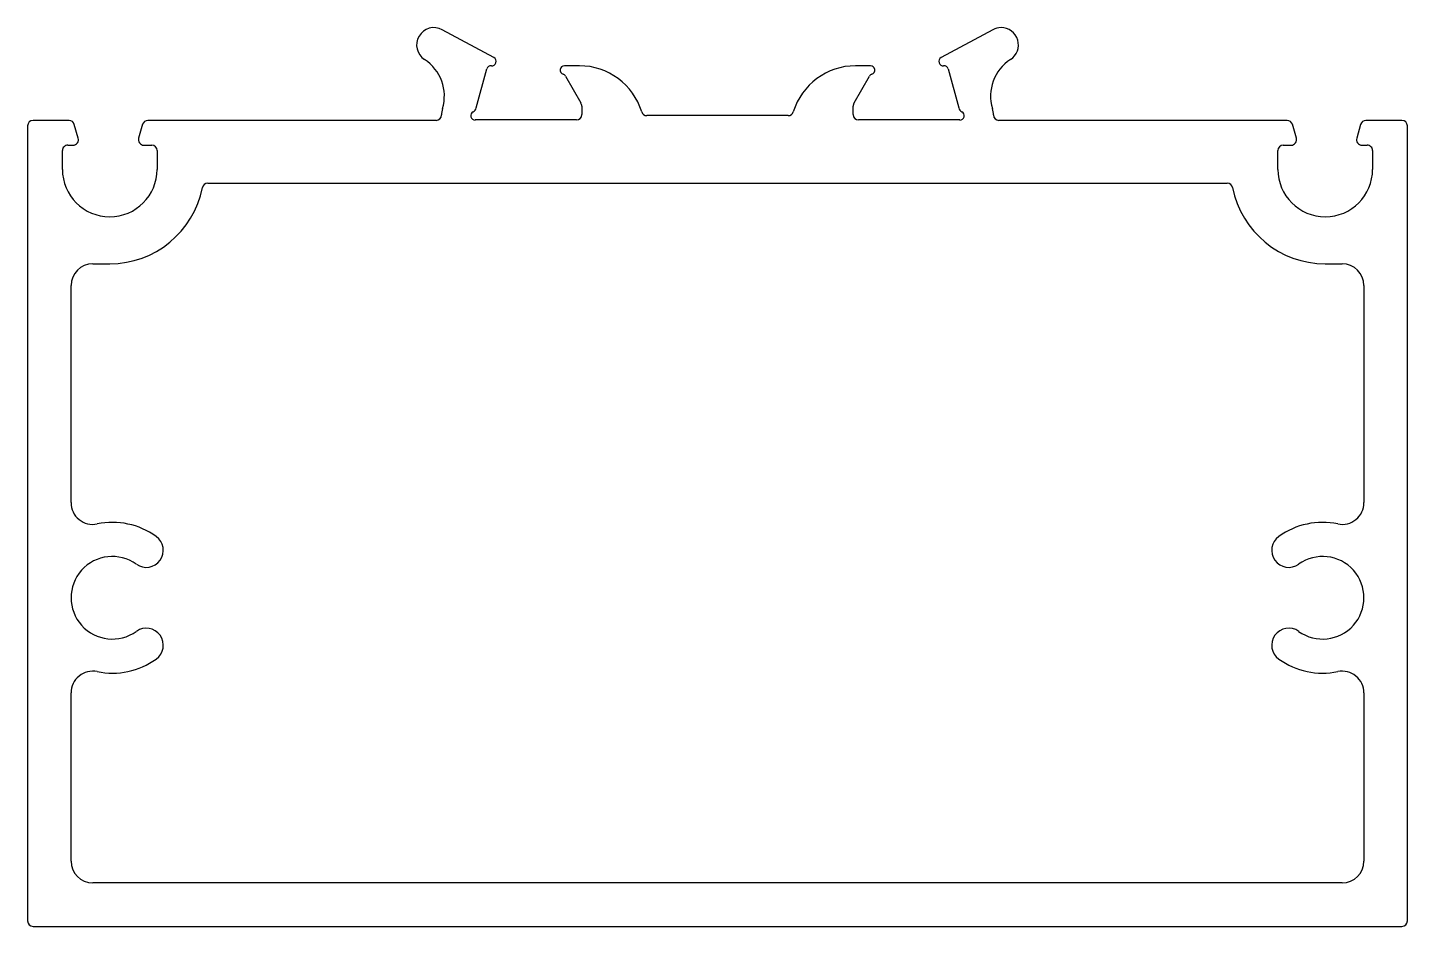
# Model space of a CAD drawing. Extents: x 45.6 to 109.1, y 28 to 69.3.
import ezdxf

# ---------------------------------------------------------------- set-up
doc = ezdxf.new("R2010")
doc.units = 0
doc.header["$MEASUREMENT"] = 0
doc.layers.get('0').update_dxf_attribs({"linetype": 'CONTINUOUS'})

msp = doc.modelspace()

# ---------------------------------------------------------------- linework, layer by layer
for p, q in [((67.084, 67.943), (64.706, 69.231)), ((90.047, 69.231), (87.669, 67.943)), ((66.273, 65.633), (66.764, 67.422)), ((71.026, 67.568), (70.334, 67.568)), ((84.418, 67.568), (83.727, 67.568)), ((87.989, 67.422), (88.48, 65.633)), ((70.38, 67.09), (71.092, 65.856)), ((83.66, 65.856), (84.373, 67.09)), ((71.133, 65.706), (71.133, 65.324)), ((83.62, 65.324), (83.62, 65.706)), ((45.626, 64.805), (45.626, 28.205)), ((47.533, 65.055), (45.876, 65.055)), ((47.96, 64.239), (47.777, 64.871)), ((50.919, 64.874), (50.735, 64.239)), ((64.426, 65.055), (51.159, 65.055)), ((70.883, 65.074), (66.221, 65.074)), ((80.626, 65.273), (74.127, 65.273)), ((88.531, 65.074), (83.87, 65.074)), ((103.594, 65.055), (90.326, 65.055)), ((104.017, 64.239), (103.834, 64.874)), ((106.975, 64.871), (106.792, 64.239)), ((108.876, 65.055), (107.219, 65.055)), ((109.126, 28.205), (109.126, 64.805)), ((47.229, 62.8), (47.229, 63.665)), ((47.479, 63.915), (47.716, 63.915)), ((50.979, 63.915), (51.337, 63.915)), ((51.587, 63.665), (51.587, 62.8)), ((103.165, 62.8), (103.165, 63.665)), ((103.415, 63.915), (103.774, 63.915)), ((107.036, 63.915), (107.274, 63.915)), ((107.524, 63.665), (107.524, 62.8)), ((53.916, 62.161), (100.836, 62.161)), ((48.626, 58.455), (49.408, 58.455)), ((105.345, 58.455), (106.126, 58.455)), ((47.626, 47.461), (47.626, 57.455)), ((107.126, 57.455), (107.126, 47.461)), ((47.626, 30.955), (47.626, 38.704)), ((107.126, 38.704), (107.126, 30.955)), ((106.126, 29.955), (48.626, 29.955)), ((45.876, 27.955), (108.876, 27.955))]:
    msp.add_line(p, q)
for centre, radius, start, end in [((64.326, 68.529), 0.798, 61.56358, 237.19384), ((90.427, 68.529), 0.798, 90, 118.43642), ((90.427, 68.529), 0.798, 302.80618, 90.00002), ((62.812, 66.181), 1.995, 342.97114, 57.19384), ((66.957, 67.37), 0.2, 85.3109, 164.64258), ((66.989, 67.767), 0.2, 265.3109, 61.56358), ((70.334, 67.368), 0.2, 90, 251.40961), ((71.026, 64.575), 2.993, 17.00395, 89.99995), ((83.727, 64.575), 2.993, 90.00005, 162.99605), ((84.418, 67.368), 0.2, 288.59039, 90), ((87.764, 67.767), 0.2, 118.43642, 274.6891), ((87.796, 67.37), 0.2, 15.35742, 94.6891), ((91.94, 66.181), 1.995, 122.80616, 197.02886), ((70.207, 66.99), 0.2, 30.00002, 71.40961), ((84.546, 66.99), 0.2, 108.59039, 149.99998), ((65.674, 65.305), 0.998, 162.97114, 180), ((66.221, 65.273), 0.2, 118.39898, 270), ((65.984, 65.712), 0.299, 298.39898, 344.64258), ((70.833, 65.706), 0.299, 0, 30.00002), ((74.127, 65.523), 0.25, 197.00395, 270), ((80.626, 65.523), 0.25, 270, 342.99605), ((83.919, 65.706), 0.299, 149.99998, 180), ((88.769, 65.712), 0.299, 195.35742, 241.60102), ((88.531, 65.273), 0.2, 270, 61.60102), ((89.079, 65.305), 0.998, 360, 17.02886), ((45.876, 64.805), 0.25, 90, 180), ((47.533, 64.801), 0.254, 16.14434, 90), ((51.159, 64.805), 0.25, 90, 163.85566), ((64.426, 65.305), 0.25, 270, 0), ((70.883, 65.324), 0.25, 270, 360), ((83.87, 65.324), 0.25, 180, 270), ((90.326, 65.305), 0.25, 180, 270), ((103.594, 64.805), 0.25, 16.14434, 90), ((107.219, 64.801), 0.254, 90, 163.85566), ((108.876, 64.805), 0.25, 0, 90), ((47.716, 64.169), 0.254, 270, 16.14434), ((50.979, 64.169), 0.254, 163.85566, 270), ((103.774, 64.169), 0.254, 270, 16.14434), ((107.036, 64.169), 0.254, 163.85566, 270), ((47.479, 63.665), 0.25, 89.99996, 180.00004), ((51.337, 63.665), 0.25, 0, 90), ((103.415, 63.665), 0.25, 90, 180), ((107.274, 63.665), 0.25, 359.99996, 90.00004), ((49.408, 62.8), 2.179, 180, 360), ((105.345, 62.8), 2.179, 180, 360), ((49.408, 62.8), 4.345, 270, 348.84504), ((53.916, 61.911), 0.25, 90, 168.84504), ((100.836, 61.911), 0.25, 11.15496, 90), ((105.345, 62.8), 4.345, 191.15496, 270), ((48.626, 57.455), 1, 90, 180), ((106.126, 57.455), 1, 0, 90), ((48.626, 47.461), 1, 180, 281.61547), ((106.126, 47.461), 1, 258.38453, 360), ((49.526, 43.082), 3.47, 54.46688, 101.61547), ((105.226, 43.082), 3.47, 78.38453, 125.53312), ((51.087, 45.267), 0.785, 234.46694, 54.46694), ((103.666, 45.267), 0.785, 125.53306, 305.53306), ((49.526, 43.082), 1.9, 54.46694, 305.53306), ((105.226, 43.082), 1.9, 234.46694, 125.53306), ((51.087, 40.897), 0.785, 305.53306, 125.53306), ((103.666, 40.897), 0.785, 54.46694, 234.46694), ((49.526, 43.082), 3.47, 258.38452, 305.5331), ((105.226, 43.082), 3.47, 234.4669, 281.61548), ((48.626, 38.704), 1, 78.38452, 180), ((106.126, 38.704), 1, 0, 101.61548), ((48.626, 30.955), 1, 180, 270), ((106.126, 30.955), 1, 270, 360), ((45.876, 28.205), 0.25, 180, 270), ((108.876, 28.205), 0.25, 270, 0)]:
    msp.add_arc(centre, radius, start, end)

doc.saveas('drawing.dxf')
